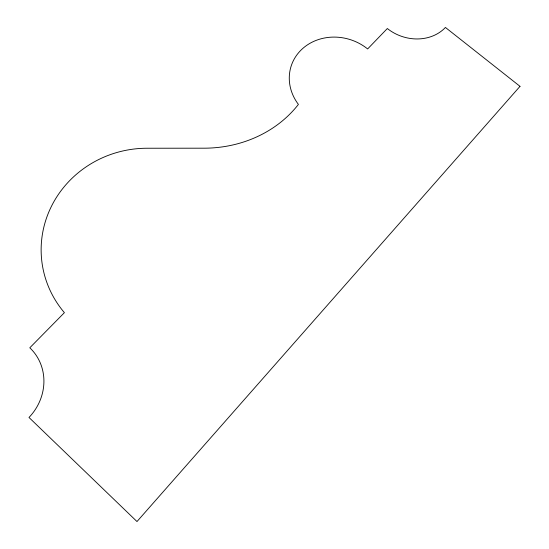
<?xml version="1.0" encoding="UTF-8"?>
<svg xmlns="http://www.w3.org/2000/svg" width="549" height="549" viewBox="0 0 549 549"><rect width="100%" height="100%" fill="white"/><g stroke="black" fill="none" stroke-linecap="round" stroke-linejoin="round"><path stroke-width="0.82" d="M520.006 86.344L136.989 521.55L28.994 417.466A51.503 47.893 -41.6 0 0 29.804 347.792L64.398 312.669A104.818 100.323 -7.9 0 1 51.62 205.944A104.818 100.323 -7.9 0 1 147.029 148.237L204.091 148.189A117.987 105.216 6 0 0 298.416 104.406A48.456 43.392 18.4 0 1 304.324 47.152A48.456 43.392 18.4 0 1 367.638 48.943L387.34 28.521A41.642 35.809 20.5 0 0 445.424 27.45L520.006 86.344"/></g></svg>
